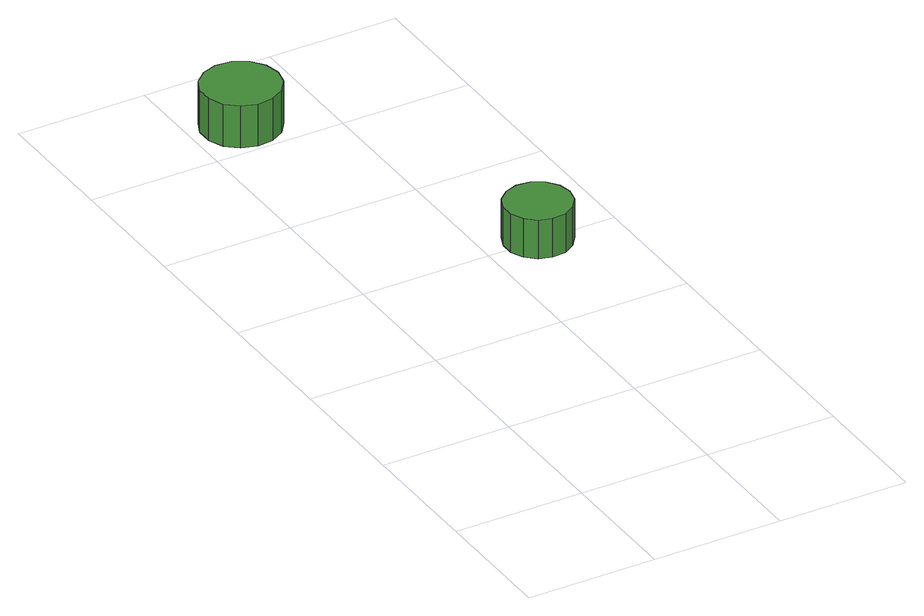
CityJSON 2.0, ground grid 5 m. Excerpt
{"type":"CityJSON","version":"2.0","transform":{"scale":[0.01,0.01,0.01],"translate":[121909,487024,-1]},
"CityObjects":{
"tree1":{"type":"SolitaryVegetationObject","attributes":{"function":"something"},"geometry":[{"type":"MultiSurface","lod":"1","boundaries":[[[0,1,2,3,4,5,6,7,8,9,10,11,12,13,14]],[[15,16,17,18,19,20,21,22,23,24,25,26,27,28,29]],[[0,29,28,1]],[[1,28,27,2]],[[2,27,26,3]],[[3,26,25,4]],[[4,25,24,5]],[[5,24,23,6]],[[6,23,22,7]],[[7,22,21,8]],[[8,21,20,9]],[[9,20,19,10]],[[10,19,18,11]],[[11,18,17,12]],[[12,17,16,13]],[[13,16,15,14]],[[14,15,29,0]]]}]},
"tree2":{"type":"SolitaryVegetationObject","attributes":{"function":"something"},"geometry":[{"type":"MultiSurface","lod":"1","boundaries":[[[30,31,32,33,34,35,36,37,38,39,40,41,42,43,44]],[[45,46,47,48,49,50,51,52,53,54,55,56,57,58,59]],[[30,59,58,31]],[[31,58,57,32]],[[32,57,56,33]],[[33,56,55,34]],[[34,55,54,35]],[[35,54,53,36]],[[36,53,52,37]],[[37,52,51,38]],[[38,51,50,39]],[[39,50,49,40]],[[40,49,48,41]],[[41,48,47,42]],[[42,47,46,43]],[[43,46,45,44]],[[44,45,59,30]]]}]},
"tree3":{"type":"SolitaryVegetationObject","attributes":{"function":"something"}}
},
"vertices":[
[338,2663,256],[325,2723,256],[289,2773,256],[235,2804,256],[174,2810,256],[116,2791,256],[70,2750,256],[45,2694,256],[45,2633,256],[70,2576,256],[116,2535,256],[174,2516,256],[235,2523,256],[289,2553,256],[325,2603,256],[325,2603,86],[289,2553,86],[235,2523,86],[174,2516,86],[116,2535,86],[70,2576,86],[45,2633,86],[45,2694,86],[70,2750,86],[116,2791,86],[174,2810,86],[235,2804,86],[289,2773,86],[325,2723,86],[338,2663,86],
[826,1503,245],[815,1554,245],[784,1597,245],[739,1623,245],[686,1629,245],[636,1612,245],[597,1577,245],[576,1529,245],[576,1476,245],[597,1428,245],[636,1393,245],[686,1377,245],[739,1382,245],[784,1409,245],[815,1451,245],[815,1451,89],[784,1409,89],[739,1382,89],[686,1377,89],[636,1393,89],[597,1428,89],[576,1476,89],[576,1529,89],[597,1577,89],[636,1612,89],[686,1629,89],[739,1623,89],[784,1597,89],[815,1554,89],[826,1503,89]
]}
